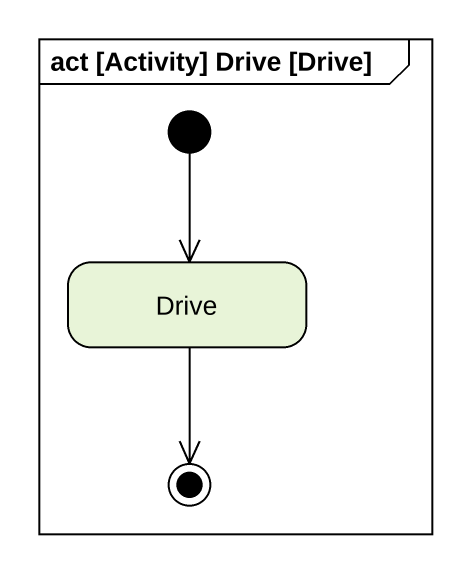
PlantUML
@startuml
mainframe act [Activity] Drive [Drive]
hide empty description
state Drive
[*] --> Drive
Drive --> [*]
@enduml
